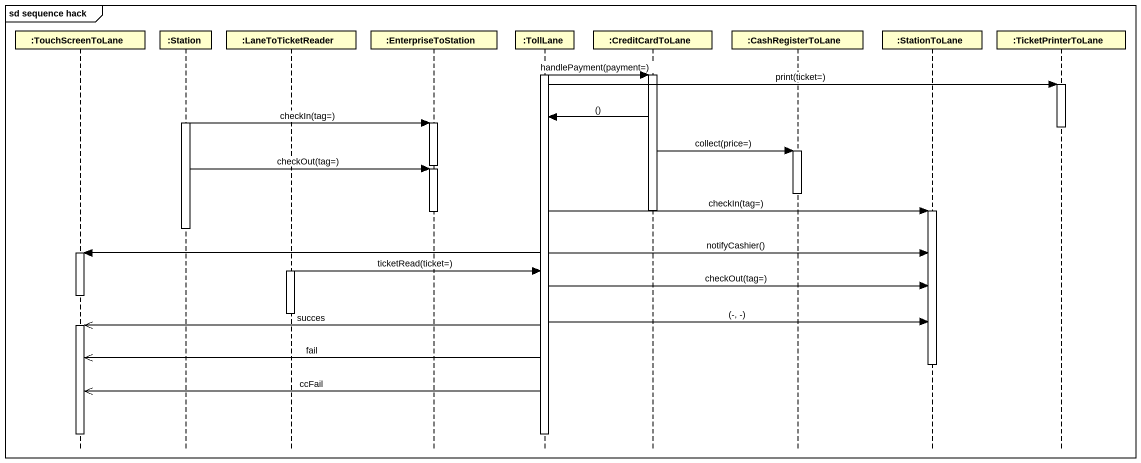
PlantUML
@startuml
mainframe sd sequence hack
hide footbox
participant ":TouchScreenToLane" as TouchScreenToLane
participant ":Station" as Station
participant ":LaneToTicketReader" as LaneToTicketReader
participant ":EnterpriseToStation" as EnterpriseToStation
participant ":TollLane" as TollLane
participant ":CreditCardToLane" as CreditCardToLane
participant ":CashRegisterToLane" as CashRegisterToLane
participant ":StationToLane" as StationToLane
participant ":TicketPrinterToLane" as TicketPrinterToLane

activate TollLane
TollLane -> CreditCardToLane : handlePayment(payment=)
activate CreditCardToLane
TollLane -> TicketPrinterToLane : print(ticket=)
activate TicketPrinterToLane
CreditCardToLane -> TollLane : ()
activate Station
Station -> EnterpriseToStation : checkIn(tag=)
activate EnterpriseToStation
deactivate TicketPrinterToLane
CreditCardToLane -> CashRegisterToLane : collect(price=)
activate CashRegisterToLane
deactivate EnterpriseToStation
Station -> EnterpriseToStation : checkOut(tag=)
activate EnterpriseToStation
deactivate CashRegisterToLane
TollLane -> StationToLane : checkIn(tag=)
deactivate CreditCardToLane
activate StationToLane
deactivate EnterpriseToStation
deactivate Station
TollLane -> StationToLane : notifyCashier()
TollLane -> TouchScreenToLane
activate TouchScreenToLane
activate LaneToTicketReader
LaneToTicketReader -> TollLane : ticketRead(ticket=)
TollLane -> StationToLane : checkOut(tag=)
deactivate TouchScreenToLane
deactivate LaneToTicketReader
TollLane -> StationToLane : (-, -)
TollLane ->> TouchScreenToLane : succes
activate TouchScreenToLane
TollLane ->> TouchScreenToLane : fail
deactivate StationToLane
TollLane ->> TouchScreenToLane : ccFail
deactivate TollLane
deactivate TouchScreenToLane
@enduml
